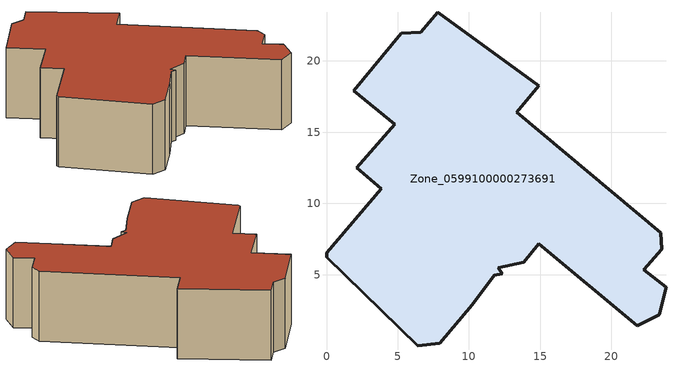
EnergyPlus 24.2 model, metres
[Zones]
Zone_0599100000273691
 floor ground (C_G): 12.35,5.05 11.77,4.95 10.24,2.88 7.94,0.18 6.4,0.01 0.03,6.22 0,6.54 3.85,11.02 2.14,12.49 4.78,15.55 1.92,17.92 5.23,21.93 6.63,22.02 7.8,23.42 14.9,18.27 13.34,16.41 23.46,7.94 23.53,6.79 22.28,5.35 23.83,4.12 23.37,2.18 21.8,1.4 14.9,7.16 13.85,5.88 12.04,5.48 z0
 wall outside (C_F): 23.53,6.79 23.46,7.94 13.34,16.41 14.9,18.27 7.8,23.42 6.63,22.02 5.23,21.93 1.92,17.92 4.78,15.55 2.14,12.49 3.85,11.02 0,6.54 0.03,6.22 6.4,0.01 7.94,0.18 10.24,2.88 11.77,4.95 12.35,5.05 12.04,5.48 13.85,5.88 14.9,7.16 21.8,1.4 23.37,2.18 23.83,4.12 22.28,5.35 23.53,6.79 z0:7.22
 roof outside (C_R): 11.77,4.95 12.35,5.05 12.04,5.48 13.85,5.88 14.9,7.16 21.8,1.4 23.37,2.18 23.83,4.12 22.28,5.35 23.53,6.79 23.46,7.94 13.34,16.41 14.9,18.27 7.8,23.42 6.63,22.02 5.23,21.93 1.92,17.92 4.78,15.55 2.14,12.49 3.85,11.02 0,6.54 0.03,6.22 6.4,0.01 7.94,0.18 10.24,2.88 z7.22
[BUILDING]
Pand.0599100000273691: North Axis=0; Terrain=City; Loads Convergence Tolerance Value=0.04; Temperature Convergence Tolerance Value=0.4; Solar Distribution=FullExterior; Maximum Number of Warmup Days=25; Minimum Number of Warmup Days=1
[Site:Location]
Rotterdam.The.Hague.AP_ZH_NLD Design_Conditions: Latitude=51.96; Longitude=4.45; Time Zone=1; Elevation=-4.5
[SITE:GROUNDTEMPERATURE:BUILDINGSURFACE]
18, 18, 18, 18, 18, 18, 18, 18, 18, 18, 18, 18
[MATERIAL] Thermal Absorptance=0.9; Solar Absorptance=0.7; Visible Absorptance=0.7
Name | Roughness | Thickness | Conductivity | Density | Specific Heat
G.D.1975-1991 | MediumSmooth | 0.15 | 0.288461 | 540 | 1210
F.D.1975-1991 | Rough | 0.3 | 0.230769 | 1920 | 840
R.D.1975-1991 | MediumRough | 0.2 | 0.153846 | 1500 | 1000
[CONSTRUCTION]
C_G: G.D.1975-1991
C_F: F.D.1975-1991
C_R: R.D.1975-1991
[ZONE]
Zone_0599100000273691: Type=1; Multiplier=1; Ceiling Height=Autocalculate; Volume=Autocalculate; Floor Area=autocalculate; Part of Total Floor Area=Yes
[ZONEINFILTRATION:DESIGNFLOWRATE]
Infil_Zone_0599100000273691: Zone or ZoneList or Space or SpaceList=Zone_0599100000273691; Schedule=AlwaysOn; Design Flow Rate Calculation Method=Flow/Area; Flow Rate per Floor Area=0.0042; Constant Term Coefficient=1; Temperature Term Coefficient=0; Velocity Term Coefficient=0; Velocity Squared Term Coefficient=0
[HVACTEMPLATE:ZONE:IDEALLOADSAIRSYSTEM]
Zone_0599100000273691: Maximum Heating Supply Air Temperature=50; Minimum Cooling Supply Air Temperature=13; Maximum Heating Supply Air Humidity Ratio=0.0156; Minimum Cooling Supply Air Humidity Ratio=0.0077; Heating Limit=NoLimit; Cooling Limit=NoLimit; Dehumidification Control Type=ConstantSensibleHeatRatio; Cooling Sensible Heat Ratio=0.7; Dehumidification Setpoint=60; Humidification Control Type=None; Humidification Setpoint=30; Outdoor Air Method=None; Outdoor Air Flow Rate per Person=0.00944; Outdoor Air Flow Rate per Zone Floor Area=0; Outdoor Air Flow Rate per Zone=0; Demand Controlled Ventilation Type=None; Outdoor Air Economizer Type=NoEconomizer; Heat Recovery Type=None; Sensible Heat Recovery Effectiveness=0.7; Latent Heat Recovery Effectiveness=0.65
[ZONECONTROL:THERMOSTAT]
ThermostatControl_Zone_0599100000273691: Zone or ZoneList=Zone_0599100000273691; Control Type Schedule=DualSetpointControlType; Control 1=Thermostat_Zone_0599100000273691; Temperature Difference Between Cutout And Setpoint=0
[THERMOSTATSETPOINT:DUALSETPOINT]
Thermostat_Zone_0599100000273691: Heating Setpoint Temperature Schedule=HeatingSetpoint_Zone_0599100000273691; Cooling Setpoint Temperature Schedule=CoolingSetpoint_Zone_0599100000273691
[SCHEDULE:COMPACT]
HeatingSetpoint_Zone_0599100000273691: Through: 12/31, For: AllDays, Until: 24:00, 21
CoolingSetpoint_Zone_0599100000273691: Through: 12/31, For: AllDays, Until: 24:00, 24
DualSetpointControlType: Through: 12/31, For: AllDays, Until: 24:00, 4
AlwaysOn: Through: 12/31, For: AllDays, Until: 24:00, 1
